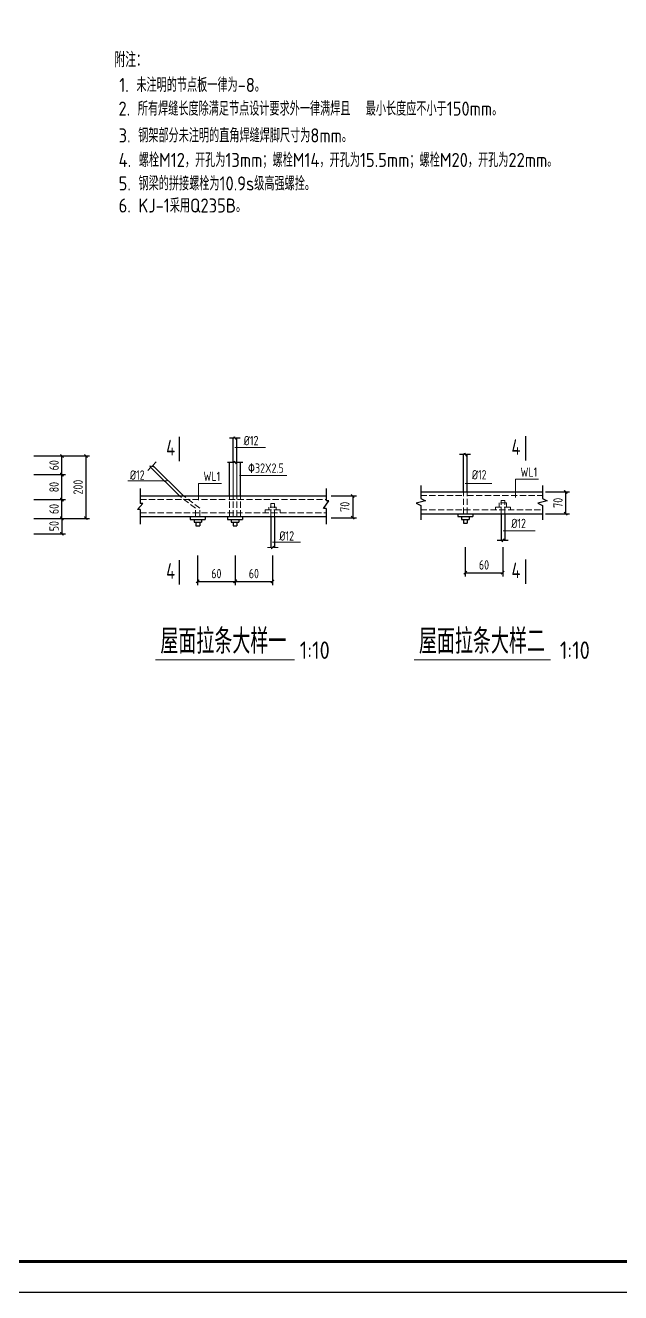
# Model space of a CAD drawing. Header units: millimetres. Extents: x 865974 to 875117, y 41124 to 44891.
# Drawn here: x 870182.6 to 870373.1, y 41123.6 to 41529.3 of the extents above; entities that cross this region are included whole.
import ezdxf

# ---------------------------------------------------------------- set-up
doc = ezdxf.new("R2010")
doc.units = ezdxf.units.MM
doc.header["$LTSCALE"] = 1000
doc.header["$MEASUREMENT"] = 0
doc.linetypes.add('DASH', pattern=[0.35, 0.25, -0.1])
for name, color, linetype, lineweight in [('1', 4, 'Continuous', 70), ('D3', 62, 'Continuous', 9), ('LZ', 64, 'Continuous', 9), ('数字', 3, 'Continuous', 9)]:
    doc.layers.add(name, color=color, linetype=linetype, lineweight=lineweight)
for name, color, linetype in [('CON', 3, 'Continuous'), ('D1', 112, 'Continuous'), ('D2', 6, 'Continuous'), ('DIM', 7, 'Continuous'), ('PUB_DIM', 3, 'Continuous'), ('THIN', 7, 'Continuous'), ('文字', 7, 'Continuous')]:
    doc.layers.add(name, color=color, linetype=linetype)
doc.styles.add('GBHZ', font='gbenor.shx', dxfattribs={"width": 0.9, "bigfont": 'gbcbig.shx'})
doc.dimstyles.new('Y10', dxfattribs={"dimscale": 0, "dimtxt": 3, "dimasz": 0.01, "dimexe": 1.2, "dimexo": 1, "dimgap": 1, "dimtad": 1, "dimdec": 0, "dimlfac": 10, "dimzin": 0, "dimdsep": 46, "dimtxsty": 'GBHZ', "dimblk1": 'DX', "dimblk2": 'DX', "dimsah": 1, "dimcen": 0.09, "dimdle": 1, "dimadec": 0, "dimazin": 0, "dimtfac": 1, "dimtdec": 0, "dimtix": 1, "dimtmove": 2, "dimatfit": 3, "dimldrblk": 'DX', "dimfxl": 0, "dimtolj": 1, "dimtzin": 0, "dimarcsym": 0})
doc.dimstyles.new('Y5', dxfattribs={"dimscale": 0, "dimtxt": 3, "dimasz": 0.01, "dimexe": 1.2, "dimexo": 1, "dimgap": 1, "dimtad": 1, "dimdec": 0, "dimlfac": 5, "dimzin": 0, "dimdsep": 46, "dimtxsty": 'GBHZ', "dimblk1": 'DX', "dimblk2": 'DX', "dimsah": 1, "dimcen": 0.09, "dimdle": 1, "dimadec": 0, "dimazin": 0, "dimtfac": 1, "dimtdec": 0, "dimtix": 1, "dimtmove": 2, "dimatfit": 3, "dimldrblk": 'DX', "dimfxl": 0, "dimtolj": 1, "dimtzin": 0, "dimarcsym": 0})

# ---------------------------------------------------------------- blocks, each defined once
blk = doc.blocks.new('DX')
at = {"color": 0, "linetype": 'ByBlock', "const_width": 40}
blk.add_lwpolyline([(-54, -51), (46, 49)], dxfattribs=at)
blk = doc.blocks.new('*D92')
at = {"layer": 'Defpoints', "color": 0, "linetype": 'ByBlock', "transparency": 16777216}
for p in [(870188.75, 41391.47), (870188.75, 41371.47), (870202, 41371.47)]:
    blk.add_point(p, dxfattribs=at)
at = {"layer": 'DIM', "color": 0, "linetype": 'ByBlock', "lineweight": -2, "transparency": 16777216}
for p, q in [((870189.75, 41391.47), (870203.2, 41391.47)), ((870202, 41391.46), (870202, 41371.48)), ((870189.75, 41371.47), (870203.2, 41371.47))]:
    blk.add_line(p, q, dxfattribs=at)
at = {"layer": 'DIM', "color": 0, "linetype": 'ByBlock', "lineweight": -2, "transparency": 16777216, "xscale": 0.01, "yscale": 0.01, "zscale": 0.01}
for p, rotation in [((870202, 41391.47), 90), ((870202, 41371.47), 270)]:
    blk.add_blockref('DX', p, dxfattribs=dict(at, rotation=rotation))
at = {"layer": 'DIM', "color": 0, "linetype": 'ByBlock', "transparency": 16777216, "insert": (870199.5, 41381.47), "char_height": 3, "attachment_point": 5, "rotation": 90, "style": 'GBHZ'}
blk.add_mtext('\\A1;200', dxfattribs=at)
blk = doc.blocks.new('*D93')
at = {"layer": 'Defpoints', "color": 0, "linetype": 'ByBlock', "transparency": 16777216}
for p in [(870184.33, 41391.47), (870194.32, 41391.47), (870184.33, 41385.47)]:
    blk.add_point(p, dxfattribs=at)
at = {"layer": 'DIM', "color": 0, "linetype": 'ByBlock', "lineweight": -2, "transparency": 16777216}
for p, q in [((870185.33, 41391.47), (870195.52, 41391.47)), ((870194.32, 41385.48), (870194.32, 41391.46)), ((870185.33, 41385.47), (870195.52, 41385.47))]:
    blk.add_line(p, q, dxfattribs=at)
at = {"layer": 'DIM', "color": 0, "linetype": 'ByBlock', "lineweight": -2, "transparency": 16777216, "xscale": 0.01, "yscale": 0.01, "zscale": 0.01}
for p, rotation in [((870194.32, 41391.47), 90), ((870194.32, 41385.47), 270)]:
    blk.add_blockref('DX', p, dxfattribs=dict(at, rotation=rotation))
at = {"layer": 'DIM', "color": 0, "linetype": 'ByBlock', "transparency": 16777216, "insert": (870191.82, 41388.47), "char_height": 3, "attachment_point": 5, "rotation": 90, "style": 'GBHZ'}
blk.add_mtext('\\A1;60', dxfattribs=at)
blk = doc.blocks.new('*D94')
at = {"layer": 'Defpoints', "color": 0, "linetype": 'ByBlock', "transparency": 16777216}
for p in [(870184.33, 41385.47), (870194.32, 41385.47), (870184.33, 41377.47)]:
    blk.add_point(p, dxfattribs=at)
at = {"layer": 'DIM', "color": 0, "linetype": 'ByBlock', "lineweight": -2, "transparency": 16777216}
for p, q in [((870185.33, 41385.47), (870195.52, 41385.47)), ((870194.32, 41377.48), (870194.32, 41385.46)), ((870185.33, 41377.47), (870195.52, 41377.47))]:
    blk.add_line(p, q, dxfattribs=at)
at = {"layer": 'DIM', "color": 0, "linetype": 'ByBlock', "lineweight": -2, "transparency": 16777216, "xscale": 0.01, "yscale": 0.01, "zscale": 0.01}
for p, rotation in [((870194.32, 41385.47), 90), ((870194.32, 41377.47), 270)]:
    blk.add_blockref('DX', p, dxfattribs=dict(at, rotation=rotation))
at = {"layer": 'DIM', "color": 0, "linetype": 'ByBlock', "transparency": 16777216, "insert": (870191.82, 41381.47), "char_height": 3, "attachment_point": 5, "rotation": 90, "style": 'GBHZ'}
blk.add_mtext('\\A1;80', dxfattribs=at)
blk = doc.blocks.new('*D95')
at = {"layer": 'Defpoints', "color": 0, "linetype": 'ByBlock', "transparency": 16777216}
for p in [(870184.33, 41377.47), (870194.32, 41377.47), (870184.33, 41371.47)]:
    blk.add_point(p, dxfattribs=at)
at = {"layer": 'DIM', "color": 0, "linetype": 'ByBlock', "lineweight": -2, "transparency": 16777216}
for p, q in [((870185.33, 41377.47), (870195.52, 41377.47)), ((870194.32, 41371.48), (870194.32, 41377.46)), ((870185.33, 41371.47), (870195.52, 41371.47))]:
    blk.add_line(p, q, dxfattribs=at)
at = {"layer": 'DIM', "color": 0, "linetype": 'ByBlock', "lineweight": -2, "transparency": 16777216, "xscale": 0.01, "yscale": 0.01, "zscale": 0.01}
for p, rotation in [((870194.32, 41377.47), 90), ((870194.32, 41371.47), 270)]:
    blk.add_blockref('DX', p, dxfattribs=dict(at, rotation=rotation))
at = {"layer": 'DIM', "color": 0, "linetype": 'ByBlock', "transparency": 16777216, "insert": (870191.82, 41374.47), "char_height": 3, "attachment_point": 5, "rotation": 90, "style": 'GBHZ'}
blk.add_mtext('\\A1;60', dxfattribs=at)
blk = doc.blocks.new('*D87')
at = {"layer": 'Defpoints', "color": 0, "linetype": 'ByBlock', "transparency": 16777216}
for p in [(870184.33, 41371.47), (870184.33, 41366.47), (870194.32, 41366.47)]:
    blk.add_point(p, dxfattribs=at)
at = {"layer": 'DIM', "color": 0, "linetype": 'ByBlock', "lineweight": -2, "transparency": 16777216}
for p, q in [((870185.33, 41371.47), (870195.52, 41371.47)), ((870194.32, 41371.46), (870194.32, 41366.48)), ((870185.33, 41366.47), (870195.52, 41366.47))]:
    blk.add_line(p, q, dxfattribs=at)
at = {"layer": 'DIM', "color": 0, "linetype": 'ByBlock', "lineweight": -2, "transparency": 16777216, "xscale": 0.01, "yscale": 0.01, "zscale": 0.01}
for p, rotation in [((870194.32, 41371.47), 90), ((870194.32, 41366.47), 270)]:
    blk.add_blockref('DX', p, dxfattribs=dict(at, rotation=rotation))
at = {"layer": 'DIM', "color": 0, "linetype": 'ByBlock', "transparency": 16777216, "insert": (870191.82, 41368.97), "char_height": 3, "attachment_point": 5, "rotation": 90, "style": 'GBHZ'}
blk.add_mtext('\\A1;50', dxfattribs=at)
blk = doc.blocks.new('*D81')
at = {"layer": 'Defpoints', "color": 0, "linetype": 'ByBlock', "transparency": 16777216}
for p in [(870279.48, 41378.67, 6.02), (870279.48, 41371.67, 6.02), (870287.37, 41371.67)]:
    blk.add_point(p, dxfattribs=at)
at = {"layer": 'DIM', "color": 0, "linetype": 'ByBlock', "lineweight": -2, "transparency": 16777216}
for p, q in [((870280.48, 41378.67), (870288.57, 41378.67)), ((870287.37, 41378.66), (870287.37, 41371.68)), ((870280.48, 41371.67), (870288.57, 41371.67))]:
    blk.add_line(p, q, dxfattribs=at)
at = {"layer": 'DIM', "color": 0, "linetype": 'ByBlock', "lineweight": -2, "transparency": 16777216, "xscale": 0.01, "yscale": 0.01, "zscale": 0.01}
for p, rotation in [((870287.37, 41378.67), 90), ((870287.37, 41371.67), 270)]:
    blk.add_blockref('DX', p, dxfattribs=dict(at, rotation=rotation))
at = {"layer": 'DIM', "color": 0, "linetype": 'ByBlock', "transparency": 16777216, "insert": (870284.87, 41375.17), "char_height": 3, "attachment_point": 5, "rotation": 90, "style": 'GBHZ'}
blk.add_mtext('\\A1;70', dxfattribs=at)
blk = doc.blocks.new('*D82')
at = {"layer": 'Defpoints', "color": 0, "linetype": 'ByBlock', "transparency": 16777216}
for p in [(870249.75, 41360.62, 6.02), (870261.75, 41360.62, 6.02), (870261.75, 41351.29)]:
    blk.add_point(p, dxfattribs=at)
at = {"layer": 'DIM', "color": 0, "linetype": 'ByBlock', "lineweight": -2, "transparency": 16777216}
for p, q in [((870249.75, 41359.62), (870249.75, 41350.09)), ((870261.75, 41359.62), (870261.75, 41350.09)), ((870249.76, 41351.29), (870261.74, 41351.29))]:
    blk.add_line(p, q, dxfattribs=at)
at = {"layer": 'DIM', "color": 0, "linetype": 'ByBlock', "lineweight": -2, "transparency": 16777216, "xscale": 0.01, "yscale": 0.01, "zscale": 0.01, "rotation": 180}
blk.add_blockref('DX', (870249.75, 41351.29), dxfattribs=at)
at = {"layer": 'DIM', "color": 0, "linetype": 'ByBlock', "lineweight": -2, "transparency": 16777216, "xscale": 0.01, "yscale": 0.01, "zscale": 0.01}
blk.add_blockref('DX', (870261.75, 41351.29), dxfattribs=at)
at = {"layer": 'DIM', "color": 0, "linetype": 'ByBlock', "transparency": 16777216, "insert": (870255.75, 41353.79), "char_height": 3, "attachment_point": 5, "style": 'GBHZ'}
blk.add_mtext('\\A1;60', dxfattribs=at)
blk = doc.blocks.new('*D83')
at = {"layer": 'Defpoints', "color": 0, "linetype": 'ByBlock', "transparency": 16777216}
for p in [(870237.75, 41360.62, 6.02), (870249.75, 41360.62, 6.02), (870249.75, 41351.29)]:
    blk.add_point(p, dxfattribs=at)
at = {"layer": 'DIM', "color": 0, "linetype": 'ByBlock', "lineweight": -2, "transparency": 16777216}
for p, q in [((870237.75, 41359.62), (870237.75, 41350.09)), ((870249.75, 41359.62), (870249.75, 41350.09)), ((870237.76, 41351.29), (870249.74, 41351.29))]:
    blk.add_line(p, q, dxfattribs=at)
at = {"layer": 'DIM', "color": 0, "linetype": 'ByBlock', "lineweight": -2, "transparency": 16777216, "xscale": 0.01, "yscale": 0.01, "zscale": 0.01, "rotation": 180}
blk.add_blockref('DX', (870237.75, 41351.29), dxfattribs=at)
at = {"layer": 'DIM', "color": 0, "linetype": 'ByBlock', "lineweight": -2, "transparency": 16777216, "xscale": 0.01, "yscale": 0.01, "zscale": 0.01}
blk.add_blockref('DX', (870249.75, 41351.29), dxfattribs=at)
at = {"layer": 'DIM', "color": 0, "linetype": 'ByBlock', "transparency": 16777216, "insert": (870243.75, 41353.79), "char_height": 3, "attachment_point": 5, "style": 'GBHZ'}
blk.add_mtext('\\A1;60', dxfattribs=at)
blk = doc.blocks.new('*D74')
at = {"layer": 'Defpoints', "color": 0, "linetype": 'ByBlock', "transparency": 16777216}
for p in [(870348.09, 41379.95), (870355.55, 41379.95), (870348.09, 41372.94)]:
    blk.add_point(p, dxfattribs=at)
at = {"layer": 'DIM', "color": 0, "linetype": 'ByBlock', "lineweight": -2, "transparency": 16777216}
for p, q in [((870349.09, 41379.95), (870356.75, 41379.95)), ((870355.55, 41372.95), (870355.55, 41379.94)), ((870349.09, 41372.94), (870356.75, 41372.94))]:
    blk.add_line(p, q, dxfattribs=at)
at = {"layer": 'DIM', "color": 0, "linetype": 'ByBlock', "lineweight": -2, "transparency": 16777216, "xscale": 0.01, "yscale": 0.01, "zscale": 0.01}
for p, rotation in [((870355.55, 41379.95), 90), ((870355.55, 41372.94), 270)]:
    blk.add_blockref('DX', p, dxfattribs=dict(at, rotation=rotation))
at = {"layer": 'DIM', "color": 0, "linetype": 'ByBlock', "transparency": 16777216, "insert": (870353.05, 41376.45), "char_height": 3, "attachment_point": 5, "rotation": 90, "style": 'GBHZ'}
blk.add_mtext('\\A1;70', dxfattribs=at)
blk = doc.blocks.new('*D75')
at = {"layer": 'Defpoints', "color": 0, "linetype": 'ByBlock', "transparency": 16777216}
for p in [(870323.39, 41363.25), (870335.39, 41363.25), (870335.39, 41354.07)]:
    blk.add_point(p, dxfattribs=at)
at = {"layer": 'DIM', "color": 0, "linetype": 'ByBlock', "lineweight": -2, "transparency": 16777216}
for p, q in [((870323.39, 41362.25), (870323.39, 41352.87)), ((870335.39, 41362.25), (870335.39, 41352.87)), ((870323.4, 41354.07), (870335.38, 41354.07))]:
    blk.add_line(p, q, dxfattribs=at)
at = {"layer": 'DIM', "color": 0, "linetype": 'ByBlock', "lineweight": -2, "transparency": 16777216, "xscale": 0.01, "yscale": 0.01, "zscale": 0.01, "rotation": 180}
blk.add_blockref('DX', (870323.39, 41354.07), dxfattribs=at)
at = {"layer": 'DIM', "color": 0, "linetype": 'ByBlock', "lineweight": -2, "transparency": 16777216, "xscale": 0.01, "yscale": 0.01, "zscale": 0.01}
blk.add_blockref('DX', (870335.39, 41354.07), dxfattribs=at)
at = {"layer": 'DIM', "color": 0, "linetype": 'ByBlock', "transparency": 16777216, "insert": (870329.39, 41356.57), "char_height": 3, "attachment_point": 5, "style": 'GBHZ'}
blk.add_mtext('\\A1;60', dxfattribs=at)

msp = doc.modelspace()

# ---------------------------------------------------------------- linework, layer by layer
msp.add_line((870601.552, 41123.604), (869760.552, 41123.604))
at = {"color": 0, "const_width": 1}
msp.add_lwpolyline([(870591.552, 41133.604), (869785.552, 41133.604), (869785.552, 41707.604), (870591.552, 41707.604)], close=True, dxfattribs=at)
at = {"layer": '1', "color": 2, "const_width": 0.48, "elevation": -6.024}
for points in [[(870231.888, 41389.717), (870231.888, 41397.639)], [(870231.888, 41350.248), (870231.888, 41358.17)]]:
    msp.add_lwpolyline(points, dxfattribs=at)
at = {"layer": '1', "color": 2, "const_width": 0.48}
for points in [[(870342.696, 41389.894), (870342.696, 41397.816)], [(870342.696, 41350.424), (870342.696, 41358.346)]]:
    msp.add_lwpolyline(points, dxfattribs=at)
at = {"layer": 'D1', "color": 251}
for p, q in [((870249.481, 41397.141), (870247.96, 41397.141)), ((870249.481, 41397.141), (870249.481, 41397.609)), ((870249.481, 41397.609), (870250.066, 41396.673)), ((870251.353, 41397.141), (870250.066, 41397.141)), ((870250.066, 41396.673), (870250.066, 41397.141)), ((870323.152, 41391.889), (870321.589, 41391.889)), ((870323.152, 41391.889), (870323.152, 41392.37)), ((870323.152, 41392.37), (870323.753, 41391.408)), ((870325.075, 41391.889), (870323.753, 41391.889)), ((870323.753, 41391.408), (870323.753, 41391.889)), ((870221.809, 41386.818), (870222.827, 41387.847)), ((870223.665, 41387.944), (870222.453, 41388.218)), ((870222.453, 41388.218), (870222.827, 41387.847)), ((870223.291, 41388.315), (870224.495, 41389.531)), ((870223.291, 41388.315), (870223.665, 41387.944)), ((870249.481, 41389.351), (870247.293, 41389.351)), ((870249.481, 41389.82), (870250.066, 41388.883)), ((870249.481, 41389.351), (870249.481, 41389.82)), ((870252.208, 41389.351), (870250.066, 41389.351)), ((870250.066, 41388.883), (870250.066, 41389.351)), ((870219.363, 41381.046), (870219.363, 41376.237)), ((870278.883, 41381.046), (870278.883, 41377.088)), ((870218.544, 41374.279), (870220.182, 41376.237)), ((870220.182, 41376.237), (870219.363, 41376.237)), ((870278.064, 41374.63), (870279.702, 41377.088)), ((870279.702, 41377.088), (870278.883, 41377.088)), ((870219.363, 41374.279), (870218.544, 41374.279)), ((870219.363, 41374.279), (870219.363, 41369.599)), ((870278.883, 41374.63), (870278.064, 41374.63)), ((870278.883, 41374.63), (870278.883, 41369.599)), ((870335.153, 41364.428), (870333.59, 41364.428)), ((870335.153, 41363.948), (870335.754, 41364.909)), ((870335.153, 41364.428), (870335.153, 41363.948)), ((870335.754, 41364.909), (870335.754, 41364.428)), ((870337.076, 41364.428), (870335.754, 41364.428))]:
    msp.add_line(p, q, dxfattribs=at)
at = {"layer": 'D2'}
for p, q in [((870249.166, 41389.351), (870249.166, 41397.153)), ((870250.336, 41389.351), (870250.336, 41397.153)), ((870322.828, 41379.946), (870322.828, 41391.889)), ((870324.03, 41379.946), (870324.03, 41391.889)), ((870233.224, 41378.668), (870223.385, 41388.41)), ((870247.996, 41378.668), (870247.996, 41389.351)), ((870251.506, 41378.668), (870251.506, 41389.351)), ((870231.907, 41378.668), (870222.733, 41387.752)), ((870309.071, 41379.946), (870322.828, 41379.946)), ((870309.071, 41379.946), (870322.828, 41379.946)), ((870322.828, 41379.946), (870348.092, 41379.946)), ((870324.03, 41379.946), (870348.092, 41379.946)), ((870219.363, 41378.668), (870247.762, 41378.668)), ((870247.762, 41378.668), (870278.883, 41378.668)), ((870219.363, 41372.056), (870275.834, 41372.056)), ((870219.363, 41372.056), (870278.883, 41372.056)), ((870235.403, 41372.056), (870235.403, 41371.154)), ((870240.211, 41372.056), (870240.211, 41371.154)), ((870247.331, 41372.056), (870247.331, 41371.154)), ((870252.139, 41372.056), (870252.139, 41371.154)), ((870261.134, 41372.056), (870261.134, 41362.14)), ((870262.336, 41372.056), (870262.336, 41362.14)), ((870309.071, 41372.944), (870348.092, 41372.944)), ((870321.025, 41372.944), (870321.025, 41372.042)), ((870321.025, 41372.042), (870325.833, 41372.042)), ((870322.227, 41372.042), (870322.227, 41371.14)), ((870324.631, 41372.042), (870324.631, 41371.14)), ((870325.833, 41372.944), (870325.833, 41372.042)), ((870334.829, 41372.944), (870334.829, 41364.428)), ((870336.031, 41372.944), (870336.031, 41364.428)), ((870235.403, 41371.154), (870240.211, 41371.154)), ((870236.605, 41371.154), (870236.605, 41370.252)), ((870236.605, 41370.252), (870239.009, 41370.252)), ((870237.206, 41370.252), (870237.206, 41369.05)), ((870237.206, 41369.05), (870238.408, 41369.05)), ((870238.408, 41370.252), (870238.408, 41369.05)), ((870239.009, 41371.154), (870239.009, 41370.252)), ((870247.331, 41371.154), (870252.139, 41371.154)), ((870248.533, 41371.154), (870248.533, 41370.252)), ((870248.533, 41370.252), (870250.937, 41370.252)), ((870249.134, 41370.252), (870249.134, 41369.05)), ((870249.134, 41369.05), (870250.336, 41369.05)), ((870250.336, 41370.252), (870250.336, 41369.05)), ((870250.937, 41371.154), (870250.937, 41370.252)), ((870322.227, 41371.14), (870324.631, 41371.14)), ((870322.828, 41371.14), (870322.828, 41369.938)), ((870322.828, 41369.938), (870324.03, 41369.938)), ((870324.03, 41371.14), (870324.03, 41369.938))]:
    msp.add_line(p, q, dxfattribs=at)
at = {"layer": 'D3', "color": 251}
for p, q in [((870259.46, 41394.115), (870249.624, 41394.115)), ((870251.128, 41385.178), (870266.303, 41385.178)), ((870339.415, 41383.976), (870339.415, 41378.16)), ((870339.415, 41383.976), (870346.877, 41383.976)), ((870227.971, 41383.443), (870215.455, 41383.443)), ((870237.985, 41382.616, -6.024), (870237.985, 41377.299, -6.024)), ((870237.985, 41382.616, -6.024), (870245.447, 41382.616, -6.024)), ((870323.332, 41382.614), (870331.93, 41382.614)), ((870335.573, 41367.515), (870345.754, 41367.515)), ((870270.69, 41363.838), (870261.715, 41363.838))]:
    msp.add_line(p, q, dxfattribs=at)
at = {"layer": 'D3'}
for p, q in [((870260.149, 41362.14), (870261.436, 41362.14)), ((870262.021, 41362.608), (870261.436, 41361.672)), ((870261.436, 41361.672), (870261.436, 41362.14)), ((870262.021, 41362.14), (870262.021, 41362.608)), ((870262.021, 41362.14), (870263.542, 41362.14))]:
    msp.add_line(p, q, dxfattribs=at)
at = {"layer": 'LZ', "color": 251, "linetype": 'DASH', "ltscale": 0.05}
for p, q in [((870249.166, 41378.668), (870249.166, 41389.351)), ((870250.336, 41378.668), (870250.336, 41389.351))]:
    msp.add_line(p, q, dxfattribs=at)
at = {"layer": 'LZ', "color": 251, "linetype": 'DASH', "ltscale": 0.008}
for p, q in [((870322.828, 41372.944), (870322.828, 41379.946)), ((870324.03, 41372.944), (870324.03, 41379.946)), ((870219.363, 41377.498), (870246.592, 41377.498)), ((870237.092, 41374.725), (870231.907, 41378.668)), ((870238.408, 41374.725), (870233.224, 41378.668)), ((870247.762, 41377.498), (870278.883, 41377.498)), ((870247.996, 41372.056), (870247.996, 41378.668)), ((870249.166, 41372.056), (870249.166, 41378.625)), ((870250.336, 41372.056), (870250.336, 41378.57)), ((870251.506, 41372.056), (870251.506, 41378.57)), ((870261.134, 41372.056), (870261.134, 41376.264)), ((870262.336, 41376.264), (870261.134, 41376.264)), ((870262.336, 41372.056), (870262.336, 41376.264)), ((870309.071, 41378.744), (870322.828, 41378.744)), ((870324.03, 41378.744), (870348.092, 41378.744)), ((870334.228, 41375.048), (870334.228, 41376.45)), ((870336.632, 41376.45), (870334.228, 41376.45)), ((870334.829, 41372.944), (870334.829, 41377.152)), ((870336.031, 41377.152), (870334.829, 41377.152)), ((870336.031, 41372.944), (870336.031, 41377.152)), ((870336.632, 41375.048), (870336.632, 41376.45)), ((870219.363, 41373.226), (870278.883, 41373.226)), ((870237.092, 41372.056), (870237.092, 41374.725)), ((870238.408, 41372.056), (870238.408, 41374.725)), ((870264.14, 41374.16), (870259.331, 41374.16)), ((870259.331, 41373.258), (870259.331, 41374.16)), ((870260.533, 41374.16), (870260.533, 41375.062)), ((870262.938, 41375.062), (870260.533, 41375.062)), ((870262.938, 41374.16), (870262.938, 41375.062)), ((870264.14, 41373.258), (870264.14, 41374.16)), ((870309.071, 41374.146), (870348.092, 41374.146)), ((870337.834, 41375.048), (870333.026, 41375.048)), ((870333.026, 41374.146), (870333.026, 41375.048)), ((870337.834, 41374.146), (870337.834, 41375.048))]:
    msp.add_line(p, q, dxfattribs=at)
at = {"layer": 'THIN'}
for p, q in [((870309.164, 41381.946), (870309.164, 41377.82)), ((870348.092, 41381.946), (870348.092, 41377.82)), ((870310.664, 41377.07), (870307.664, 41376.32)), ((870307.664, 41376.32), (870309.164, 41375.57)), ((870309.164, 41377.82), (870310.664, 41377.07)), ((870349.592, 41377.07), (870346.592, 41376.32)), ((870346.592, 41376.32), (870348.092, 41375.57)), ((870348.092, 41377.82), (870349.592, 41377.07)), ((870309.164, 41375.57), (870309.164, 41370.944)), ((870348.092, 41375.57), (870348.092, 41370.944))]:
    msp.add_line(p, q, dxfattribs=at)
at = {"layer": '文字', "color": 6, "const_width": 0.32}
for points in [[(870224.212, 41326.157), (870268.833, 41326.157)], [(870306.952, 41326.157), (870350.715, 41326.157)]]:
    msp.add_lwpolyline(points, dxfattribs=at)

# ---------------------------------------------------------------- texts
at = {"style": 'GBHZ'}
for s, height, p in [('附注：', 4.8, (870211.147, 41515.883)), ('1. 未注明的节点板一律为-8。', 4.5, (870212.678, 41507.96))]:
    msp.add_text(s, height=height, dxfattribs=at).set_placement(p)
at = {"layer": 'CON', "color": 7, "ltscale": 0.5, "style": 'GBHZ'}
for s, p in [('2. 所有焊缝长度除满足节点设计要求外一律满焊且  最小长度应不小于150mm。', (870212.432, 41500.376)), ('3. 钢架部分未注明的直角焊缝焊脚尺寸为8mm。', (870212.477, 41491.798)), ('4. 螺栓M12，开孔为13mm；螺栓M14，开孔为15.5mm；螺栓M20，开孔为22mm。', (870212.477, 41483.941)), ('5. 钢梁的拼接螺栓为10.9s级高强螺拴。', (870212.477, 41476.426)), ('6. KJ-1采用Q235B。', (870212.477, 41469.365))]:
    msp.add_text(s, height=4.5, dxfattribs=at).set_placement(p)
at = {"layer": 'PUB_DIM', "style": 'GBHZ', "width": 0.9}
for p in [(870227.679, 41391.617, -6.024), (870338.176, 41391.793), (870227.679, 41352.147, -6.024), (870338.176, 41352.324)]:
    msp.add_text('4', height=5, dxfattribs=at).set_placement(p)
at = {"layer": '数字', "style": 'GBHZ', "width": 0.9}
for s, p in [('%%C12', (870252.502, 41394.848)), ('%%13032X2.5', (870253.825, 41386.056)), ('WL1', (870341.053, 41384.765)), ('%%C12', (870216.081, 41383.83)), ('WL1', (870239.623, 41383.405, -6.024)), ('%%C12', (870325.495, 41383.916)), ('%%C12', (870338.097, 41368.336)), ('%%C12', (870263.909, 41364.344))]:
    msp.add_text(s, height=3, dxfattribs=at).set_placement(p)
at = {"layer": '文字', "color": 6, "style": 'GBHZ'}
for s, height, p in [('屋面拉条大样一', 8, (870225.82, 41328.108)), ('屋面拉条大样二', 8, (870308.56, 41328.108)), ('1:10', 5.6, (870270.448, 41326.468)), ('1:10', 5.6, (870353.666, 41326.468))]:
    msp.add_text(s, height=height, dxfattribs=at).set_placement(p)

# ---------------------------------------------------------------- dimensions: what is measured, and where the dimension line sits
at = {"layer": 'DIM', "linetype": 'ByBlock'}
for base, p1, p2, angle, picture, middle in [((870194.322, 41391.467), (870184.332, 41385.47), (870184.332, 41391.467), 90, '*D93', (870191.822, 41388.469)), ((870201.999, 41371.47), (870188.752, 41391.467), (870188.752, 41371.47), 90, '*D92', (870199.499, 41381.469)), ((870194.322, 41385.47), (870184.332, 41377.467), (870184.332, 41385.47), 90, '*D94', (870191.822, 41381.469)), ((870194.322, 41377.467), (870184.332, 41371.47), (870184.332, 41377.467), 90, '*D95', (870191.822, 41374.469)), ((870194.322, 41366.47), (870184.332, 41371.47), (870184.332, 41366.47), 270, '*D87', (870191.822, 41368.97))]:
    dim = msp.add_linear_dim(base=base, p1=p1, p2=p2, angle=angle, dimstyle='Y10', override={"dimscale": 1}, dxfattribs=at)
    dim.commit()
    dim.dimension.update_dxf_attribs({"geometry": picture, "text_midpoint": middle})
at = {"layer": 'DIM', "color": 0, "linetype": 'ByBlock'}
for base, p1, p2, picture, middle in [((870355.546, 41379.946), (870348.092, 41372.944), (870348.092, 41379.946), '*D74', (870353.046, 41376.445)), ((870287.374, 41371.667, -6.024), (870279.48, 41378.668), (870279.48, 41371.667), '*D81', (870284.874, 41375.168, -6.024))]:
    dim = msp.add_linear_dim(base=base, p1=p1, p2=p2, angle=90, dimstyle='Y10', override={"dimscale": 1}, dxfattribs=at)
    dim.commit()
    dim.dimension.update_dxf_attribs({"geometry": picture, "text_midpoint": middle})
for base, p1, p2, picture, middle in [((870249.751, 41351.294, -6.024), (870237.75, 41360.615), (870249.751, 41360.615), '*D83', (870243.75, 41353.794, -6.024)), ((870261.751, 41351.294, -6.024), (870249.751, 41360.615), (870261.751, 41360.615), '*D82', (870255.751, 41353.794, -6.024)), ((870335.393, 41354.073), (870323.392, 41363.245), (870335.393, 41363.245), '*D75', (870329.393, 41356.573))]:
    dim = msp.add_linear_dim(base=base, p1=p1, p2=p2, dimstyle='Y5', override={"dimscale": 1}, dxfattribs=at)
    dim.commit()
    dim.dimension.update_dxf_attribs({"geometry": picture, "text_midpoint": middle})

doc.saveas('drawing.dxf')
